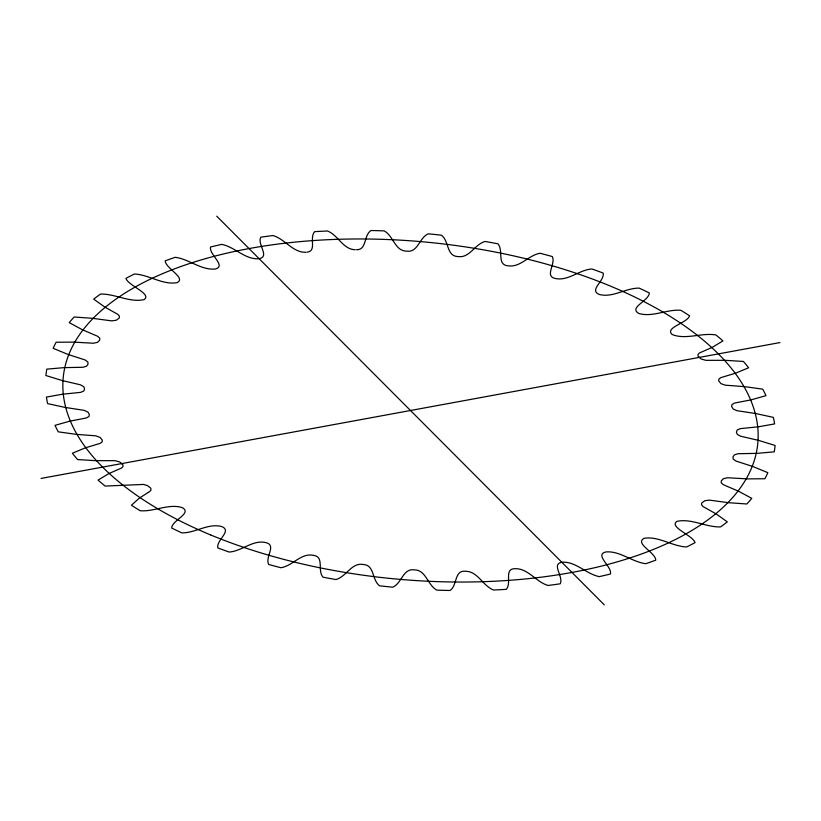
<?xml version="1.0" encoding="UTF-8"?>
<svg xmlns="http://www.w3.org/2000/svg" width="821" height="821" viewBox="0 0 821 821"><rect width="100%" height="100%" fill="white"/><g stroke="black" fill="none" stroke-linecap="round" stroke-linejoin="round"><path stroke-width="1.23" d="M148.385 492.415L150.91 490.373L150.828 488.228L147.523 485.622L143.572 484.431L105.098 486.063A366.279 177.572 5.4 0 1 98.058 480.09L108.834 473.604L121.621 467.991L123.078 466.41L122.842 464.655L119.815 461.977L115.053 460.663L95.616 460.673L77.585 459.555A366.279 177.572 5.4 0 1 72.381 453.243L85.343 447.835L100.07 443.412L102.102 441.934L102.317 440.128L100.07 437.398L95.79 435.828L76.127 434.33L58.26 431.836A366.279 177.572 5.4 0 1 55.017 425.35L69.867 421.142L86.297 417.981L88.966 416.483L89.356 414.461L87.919 412.08L84.111 410.336L64.88 407.39L47.608 403.604A366.279 177.572 5.4 0 1 46.417 397.087L62.468 394.224L80.674 392.366L83.814 390.991L84.604 388.856L83.783 386.701L80.489 384.823L62.139 380.534L45.894 375.525A366.279 177.572 5.4 0 1 46.776 369.152L63.925 367.644L82.921 367.274L86.533 366.187L88.011 364.196L87.878 362.051L85.148 359.988L67.969 354.415L53.16 348.32A366.279 177.572 5.4 0 1 56.095 342.244L73.911 342.121L93.389 343.24L97.566 342.326L99.741 340.089L99.741 338.19L97.596 336.261L82.49 329.796L69.231 322.643A366.279 177.572 5.4 0 1 74.147 317.009L92.178 318.281L111.687 320.878L116.274 320.241L119.199 318.055L119.486 316.259L117.916 314.402L104.811 307.064L93.697 299.131A366.279 177.572 5.4 0 1 100.47 294.072C115.207 293.651 129.872 302.97 144.198 299.562C152.326 293.867 127.563 285.267 125.962 278.35A366.279 177.572 5.4 0 1 134.428 274.009C148.981 274.666 162.579 285.205 176.987 282.67C186.87 278.206 165.237 268.087 165.237 260.832A366.279 177.572 5.4 0 1 175.191 257.301C189.138 259.026 201.186 270.468 215.307 269.011C226.853 266.045 208.739 254.51 210.545 246.998A366.279 177.572 5.4 0 1 221.742 244.371C234.96 246.988 245.212 259.877 258.974 258.718M147.975 492.631L139.242 498.203L131.432 505.223A366.279 177.572 5.4 0 0 140.145 510.713C154.327 511.955 168.757 503.211 182.426 507.686C192.401 513.433 171.856 520.298 171.681 528.026A366.279 177.572 5.4 0 0 181.841 532.891C195.439 533.045 208.298 522.936 221.649 526.528C232.579 530.777 216.139 540.023 217.811 547.925A366.279 177.572 5.4 0 0 229.162 552.051C241.938 551.178 252.827 539.551 265.676 542.568C277.077 544.99 264.773 557.038 268.683 564.448A366.279 177.572 5.4 0 0 280.956 567.732C292.717 565.864 301.122 552.625 313.448 555.365C324.675 556.648 317.06 570.616 323.043 577.184A366.279 177.572 5.4 0 0 335.943 579.544C346.472 576.66 351.655 562.098 363.477 564.53C374.725 565.166 371.821 580.108 379.569 585.804A366.279 177.572 5.4 0 0 392.756 587.189C401.849 583.3 403.008 568.05 414.348 569.856C426.14 569.918 427.484 585.137 436.844 590.114A366.279 177.572 5.4 0 0 450.011 590.484C457.574 585.435 454.044 570 465.445 571.272C477.781 571.149 482.686 585.773 493.472 590.001A366.279 177.572 5.4 0 0 506.29 589.345C512.047 583.043 503.499 568.348 515.331 568.696C528.242 568.44 536.051 581.997 548.059 585.465A366.279 177.572 5.4 0 0 560.22 583.803C563.883 576.516 550.563 563.586 562.467 562.2C576.024 561.513 586.173 573.971 599.258 576.629A366.279 177.572 5.4 0 0 610.455 574.002C612.261 566.459 594.014 554.832 605.826 551.948C619.896 550.665 631.903 561.944 645.809 563.699A366.279 177.572 5.4 0 0 655.763 560.168C655.651 552.42 634.253 543.533 644.126 538.289C658.524 535.928 672.06 546.293 686.572 546.991A366.279 177.572 5.4 0 0 695.038 542.65C693.478 535.744 668.438 527.031 676.894 521.376C691.22 518.154 705.814 527.308 720.53 526.928A366.279 177.572 5.4 0 0 727.303 521.869L716.189 513.936L703.084 506.598L701.493 504.658L701.801 502.945L704.726 500.759L709.313 500.122L728.822 502.719L746.853 503.991A366.279 177.572 5.4 0 0 751.769 498.357L738.51 491.204L723.404 484.739L721.259 482.81L721.259 480.911L723.434 478.674L727.611 477.76L747.089 478.879L764.905 478.756A366.279 177.572 5.4 0 0 767.84 472.68L753.031 466.585L735.852 461.012L733.174 459.031L732.989 456.804L734.467 454.813L738.079 453.726L757.075 453.356L774.224 451.848A366.279 177.572 5.4 0 0 775.106 445.475L758.861 440.467L740.511 436.177L737.299 434.381L736.396 432.144L737.186 430.009L740.326 428.634L758.532 426.776L774.583 423.913A366.279 177.572 5.4 0 0 773.392 417.396L756.12 413.61L736.889 410.664L733.174 408.991L731.624 406.457L732.034 404.517L734.703 403.019L751.133 399.858L765.983 395.65A366.279 177.572 5.4 0 0 762.74 389.164L744.873 386.67L725.21 385.172L720.93 383.602L718.683 380.872L718.898 379.066L720.93 377.588L735.657 373.165L748.619 367.757A366.279 177.572 5.4 0 0 743.416 361.445L725.384 360.327L705.947 360.337L701.185 359.023L698.158 356.345L697.922 354.59L699.379 353.009L712.166 347.396L722.942 340.91A366.279 177.572 5.4 0 0 715.902 334.937C701.421 332.515 685.73 340.099 672.091 334.486C664.363 327.538 687.608 323.002 689.568 315.777A366.279 177.572 5.4 0 0 680.855 310.287C666.734 309.117 652.459 317.583 638.81 313.448C628.301 307.557 649.083 300.866 649.319 292.974A366.279 177.572 5.4 0 0 639.159 288.109C625.602 287.986 612.805 297.961 599.484 294.523C588.339 290.275 604.81 281.059 603.189 273.075A366.279 177.572 5.4 0 0 591.838 268.949C579.246 269.893 568.573 280.946 555.909 278.617C543.769 276.544 556.084 264.167 552.317 256.552A366.279 177.572 5.4 0 0 540.044 253.268C528.56 255.177 520.401 267.543 508.497 265.84C496.366 265.234 503.848 250.692 497.957 243.816A366.279 177.572 5.4 0 0 485.057 241.456C474.795 244.289 469.756 257.989 458.498 256.614M259.559 258.615C269.822 256.224 257.045 244.299 260.78 237.197A366.279 177.572 5.4 0 1 272.941 235.535C285 239.003 292.83 252.704 305.823 252.283M41.05 478.427L779.95 342.573M306.91 252.18C317.234 251.257 308.953 237.669 314.71 231.655A366.279 177.572 5.4 0 1 327.528 230.999C338.231 235.206 343.106 249.563 355.236 249.728M356.53 249.717C367.028 249.974 363.529 235.36 370.989 230.516A366.279 177.572 5.4 0 1 384.156 230.886C393.557 235.894 394.891 251.226 406.816 251.154C418.043 252.796 419.182 237.68 428.244 233.811A366.279 177.572 5.4 0 1 441.431 235.196C449.251 241.056 446.337 256.47 458.169 256.562M216.734 216.18L604.266 604.82M210.843 535.015A348.833 169.116 5.4 0 0 756.798 450.431A348.833 169.116 5.4 0 0 263.859 246.064A348.833 169.116 5.4 0 0 210.843 535.015"/></g></svg>
